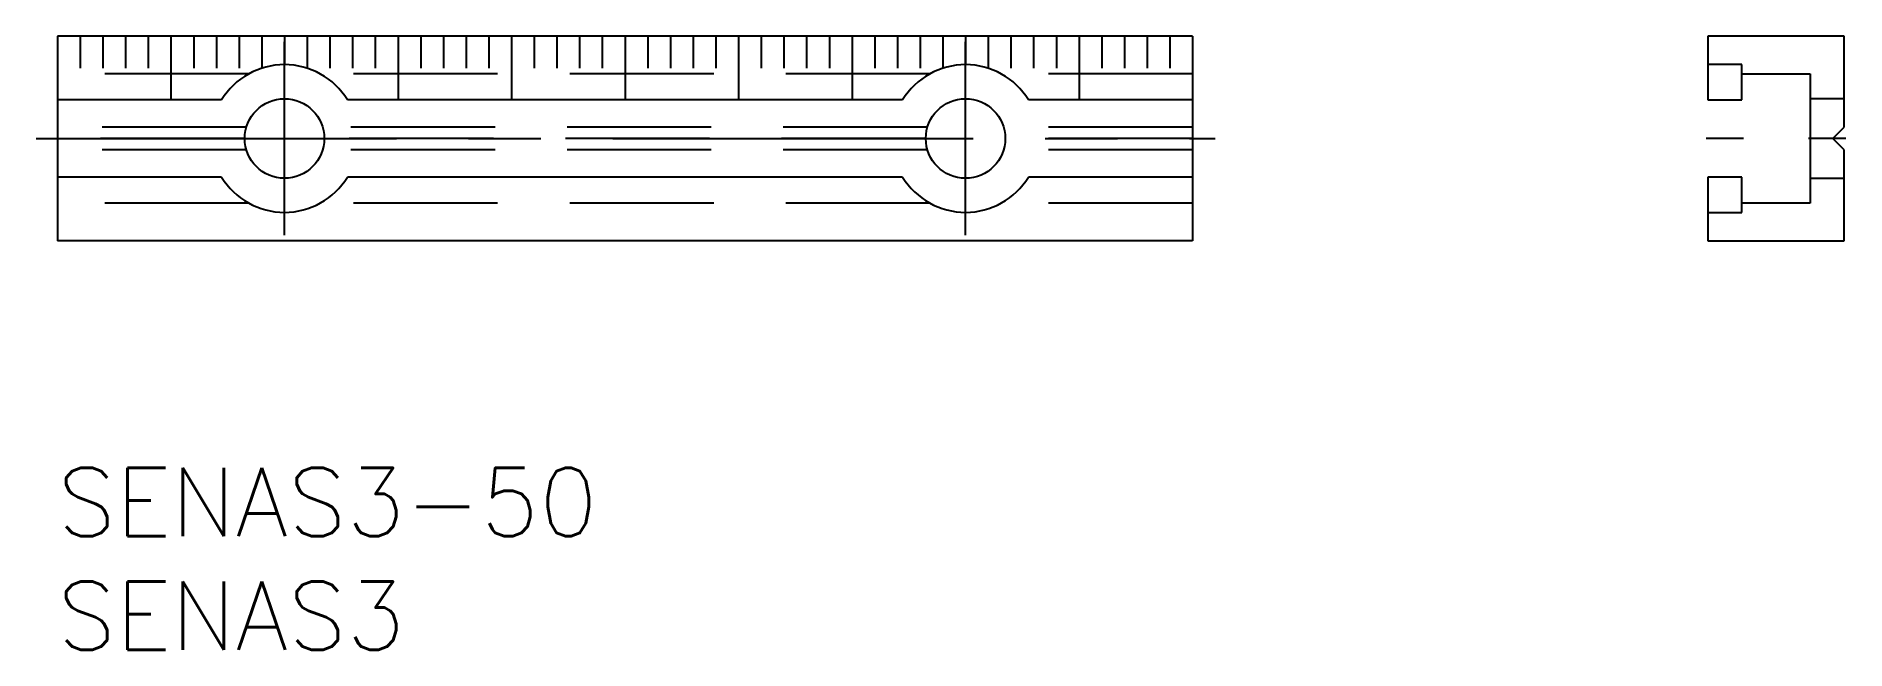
# Model space of a CAD drawing. Extents: x -0.9 to 78.8, y -8 to 19.
import ezdxf

# ---------------------------------------------------------------- set-up
doc = ezdxf.new("R2010")
doc.units = 0
doc.header["$LTSCALE"] = 0.5
doc.linetypes.add('CENTER', pattern=[50.8, 31.75, -6.35, 6.35, -6.35])
doc.linetypes.add('DASHED', pattern=[19.05, 12.7, -6.35])
for name, color, linetype in [('MSM_CENTER', 1, 'CENTER'), ('MSM_CONTINUOUS', 7, 'CONTINUOUS'), ('MSM_DASHED', 4, 'DASHED'), ('MSM_PART_NUMBER', 7, 'CONTINUOUS')]:
    doc.layers.add(name, color=color, linetype=linetype)
doc.styles.get("Standard").update_dxf_attribs({"font": 'txt.shx', "height": 3, "bigfont": 'bigfont.shx'})

msp = doc.modelspace()

# ---------------------------------------------------------------- linework, layer by layer
at = {"layer": 'MSM_CENTER'}
for p, q in [((10, 10.25), (10, 18.75)), ((40, 10.25), (40, 18.75)), ((-0.938, 14.5), (51, 14.5)), ((74.275, 14.5), (72.625, 14.5)), ((78.775, 14.5), (77.125, 14.5))]:
    msp.add_line(p, q, dxfattribs=at)
at = {"layer": 'MSM_CONTINUOUS'}
for p, q in [((50, 19), (0, 19)), ((0, 19), (0, 10)), ((1, 19), (1, 17.6)), ((2, 19), (2, 17.6)), ((2, 19), (2, 17.6)), ((3, 19), (3, 17.6)), ((3, 19), (3, 17.6)), ((4, 19), (4, 17.6)), ((4, 19), (4, 17.6)), ((5, 19), (5, 16.2)), ((6, 19), (6, 17.6)), ((7, 19), (7, 17.6)), ((7, 19), (7, 17.6)), ((8, 19), (8, 17.6)), ((8, 19), (8, 17.6)), ((9, 19), (9, 17.6)), ((9, 19), (9, 17.6)), ((10, 19), (10, 17.75)), ((11, 19), (11, 17.6)), ((12, 19), (12, 17.6)), ((12, 19), (12, 17.6)), ((13, 19), (13, 17.6)), ((13, 19), (13, 17.6)), ((14, 19), (14, 17.6)), ((14, 19), (14, 17.6)), ((15, 19), (15, 16.2)), ((16, 19), (16, 17.6)), ((17, 19), (17, 17.6)), ((17, 19), (17, 17.6)), ((18, 19), (18, 17.6)), ((18, 19), (18, 17.6)), ((19, 19), (19, 17.6)), ((19, 19), (19, 17.6)), ((20, 19), (20, 16.2)), ((21, 19), (21, 17.6)), ((22, 19), (22, 17.6)), ((22, 19), (22, 17.6)), ((23, 19), (23, 17.6)), ((23, 19), (23, 17.6)), ((24, 19), (24, 17.6)), ((24, 19), (24, 17.6)), ((25, 19), (25, 16.2)), ((26, 19), (26, 17.6)), ((27, 19), (27, 17.6)), ((27, 19), (27, 17.6)), ((28, 19), (28, 17.6)), ((28, 19), (28, 17.6)), ((29, 19), (29, 17.6)), ((29, 19), (29, 17.6)), ((30, 19), (30, 16.2)), ((31, 19), (31, 17.6)), ((32, 19), (32, 17.6)), ((32, 19), (32, 17.6)), ((33, 19), (33, 17.6)), ((34, 19), (34, 17.6)), ((35, 19), (35, 16.2)), ((36, 19), (36, 17.6)), ((37, 19), (37, 17.6)), ((38, 19), (38, 17.6)), ((39, 19), (39, 17.6)), ((40, 19), (40, 17.75)), ((41, 19), (41, 17.6)), ((42, 19), (42, 17.6)), ((43, 19), (43, 17.6)), ((44, 19), (44, 17.6)), ((45, 19), (45, 16.2)), ((46, 19), (46, 17.6)), ((47, 19), (47, 17.6)), ((48, 19), (48, 17.6)), ((49, 19), (49, 17.6)), ((50, 19), (50, 10)), ((78.7, 19), (72.7, 19)), ((72.7, 19), (72.7, 16.2)), ((78.7, 15), (78.7, 19)), ((74.2, 16.2), (74.2, 17.35)), ((74.2, 17.35), (77.2, 17.35)), ((77.2, 17.35), (77.2, 11.65)), ((7.23, 16.2), (0, 16.2)), ((37.23, 16.2), (12.77, 16.2)), ((50, 16.2), (42.77, 16.2)), ((72.7, 16.2), (74.2, 16.2)), ((78.2, 14.5), (78.7, 15)), ((78.7, 14), (78.2, 14.5)), ((78.7, 10), (78.7, 14)), ((7.23, 12.8), (0, 12.8)), ((37.23, 12.8), (12.77, 12.8)), ((50, 12.8), (42.77, 12.8)), ((74.2, 12.8), (72.7, 12.8)), ((72.7, 12.8), (72.7, 10)), ((74.2, 11.65), (74.2, 12.8)), ((77.2, 11.65), (74.2, 11.65)), ((50, 10), (0, 10)), ((72.7, 10), (78.7, 10))]:
    msp.add_line(p, q, dxfattribs=at)
for centre in [(10, 14.5), (40, 14.5)]:
    msp.add_circle(centre, 1.75, dxfattribs=at)
for centre, start, end in [((10, 14.5), 31.53887, 148.46113), ((40, 14.5), 31.53887, 148.46113), ((10, 14.5), 211.53887, 328.46113), ((40, 14.5), 211.53887, 328.46113)]:
    msp.add_arc(centre, 3.25, start, end, dxfattribs=at)
at = {"layer": 'MSM_DASHED'}
for p, q in [((74.2, 17.75), (72.7, 17.75)), ((74.2, 17.35), (74.2, 17.75)), ((8.438, 17.35), (0, 17.35)), ((38.438, 17.35), (11.562, 17.35)), ((50, 17.35), (41.562, 17.35)), ((78.7, 16.25), (77.2, 16.25)), ((8.323, 15), (0, 15)), ((8.25, 14.5), (0, 14.5)), ((38.323, 15), (11.677, 15)), ((38.25, 14.5), (11.75, 14.5)), ((50, 15), (41.677, 15)), ((50, 14.5), (41.75, 14.5)), ((8.323, 14), (0, 14)), ((38.323, 14), (11.677, 14)), ((50, 14), (41.677, 14)), ((77.2, 12.75), (78.7, 12.75)), ((8.438, 11.65), (0, 11.65)), ((38.438, 11.65), (11.562, 11.65)), ((50, 11.65), (41.562, 11.65)), ((72.7, 11.25), (74.2, 11.25)), ((74.2, 11.25), (74.2, 11.65))]:
    msp.add_line(p, q, dxfattribs=at)

# ---------------------------------------------------------------- texts
at = {"layer": 'MSM_PART_NUMBER'}
for s, p in [('SENAS3-50', (0, -3)), ('SENAS3', (0, -8))]:
    msp.add_text(s, height=3, dxfattribs=at).set_placement(p)

doc.saveas('drawing.dxf')
